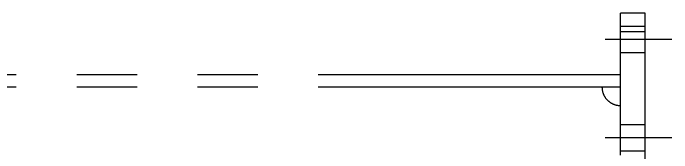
# Model space of a CAD drawing. Header units: millimetres. Extents: x 0 to 21000, y 0 to 14850.
# Drawn here: x 14877 to 16240, y 9261 to 9549 of the extents above; entities that cross this region are included whole.
import ezdxf

# ---------------------------------------------------------------- set-up
doc = ezdxf.new("R2010")
doc.units = ezdxf.units.MM
doc.header["$LTSCALE"] = 500
doc.linetypes.add('K', pattern=[2.5, 1.25, -0.25, 0.25, -0.25, 0.25, -0.25])
doc.layers.add('07', color=6, linetype='K')

# ---------------------------------------------------------------- blocks, each defined once
blk = doc.blocks.new('erewre')
at = {"layer": '07', "color": 6, "linetype": 'K'}
for p, q in [((8373.3, 9923.2), (8373.3, 9785.1)), ((8576.3, 9923.2), (8576.3, 9785.1)), ((8661.8, 9868.2), (8318.8, 9868.2)), ((8318.8, 9868.2), (8318.8, 9816.7)), ((8346.3, 9868.2), (8346.3, 9816.7)), ((8357.3, 9868.2), (8357.3, 9816.7)), ((8400.3, 9868.2), (8400.3, 9816.7)), ((8549.3, 9868.2), (8549.3, 9816.7)), ((8603.3, 9868.2), (8603.3, 9816.7)), ((9861.8, 9816.7), (8318.8, 9816.7)), ((8446.3, 9816.7), (8446.3, 7251.7)), ((8471.3, 9816.7), (8471.3, 7251.7))]:
    blk.add_line(p, q, dxfattribs=at)
blk.add_arc((8471.3, 9816.7), 38, 270, 0, dxfattribs=at)

msp = doc.modelspace()

# ---------------------------------------------------------------- block references
at = {"layer": '07', "rotation": 270}
msp.add_blockref('erewre', (6316.36, 17868.1), dxfattribs=at)

doc.saveas('drawing.dxf')
